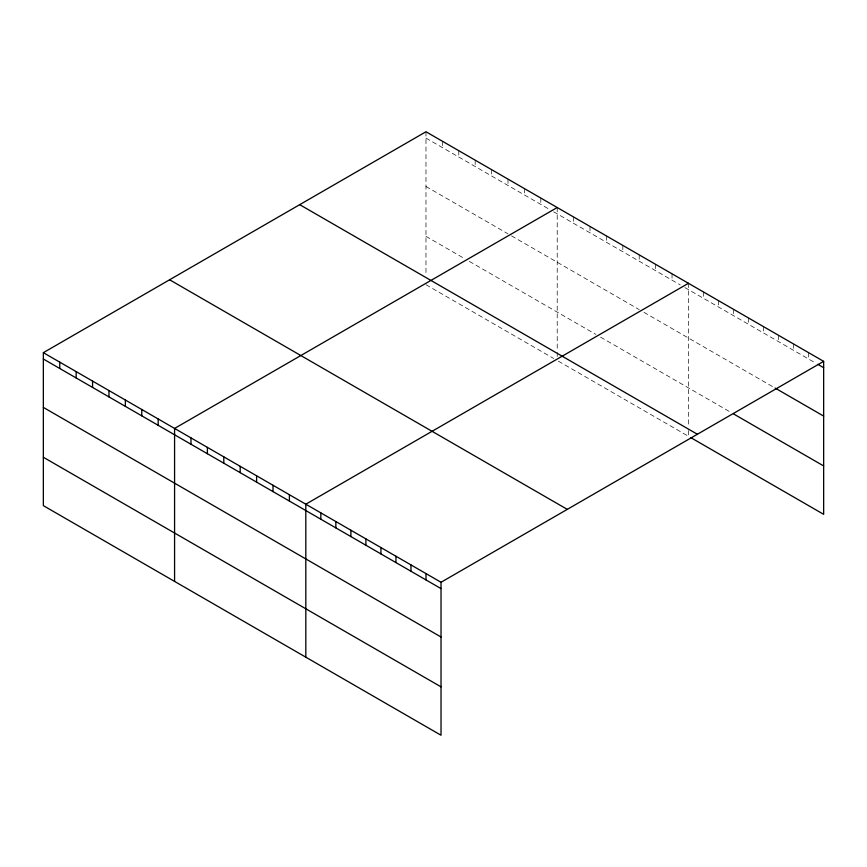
<?xml version="1.0" encoding="UTF-8"?>
<svg xmlns="http://www.w3.org/2000/svg" width="867" height="867" viewBox="0 0 867 867"><rect width="100%" height="100%" fill="white"/><g stroke="black" fill="none" stroke-linecap="round" stroke-linejoin="round"><path stroke-width="0.65" stroke-dasharray="4.33 3.25" d="M425.979 131.762L425.979 275.327M425.979 138.102L549.006 209.131M553.699 211.841L680.237 284.896M684.93 287.606L815.565 363.024M425.979 186.492L507.997 233.841M511.519 235.878L639.228 309.606M643.921 312.315L773.96 387.397M425.979 236.344L464.647 258.669M469.329 261.379L595.878 334.434M600.56 337.144L731.195 412.562M425.979 284.734L553.699 358.472M558.381 361.171L688.441 436.264L688.441 428.2M808.629 352.685L808.629 359.025M793.608 344.015L793.608 350.344M778.577 335.334L778.577 341.674M763.556 326.664L763.556 333.004M748.535 317.994L748.535 324.323M733.515 309.313L733.515 315.653M718.494 300.643L718.494 306.983M703.462 291.973L703.462 298.302M688.441 283.292L688.441 426.857M672.033 273.831L672.033 280.16M655.636 264.359L655.636 270.688M639.228 254.887L639.228 261.216M622.831 245.415L622.831 251.755M606.423 235.943L606.423 242.283M590.015 226.471L590.015 232.811M573.618 216.999L573.618 223.339M557.21 207.527L557.21 351.092M557.21 352.435L557.21 356.467M540.802 198.066L540.802 204.395M524.405 188.594L524.405 194.923M507.997 179.122L507.997 185.451M491.6 169.65L491.6 175.99M475.192 160.178L475.192 166.518M458.784 150.706L458.784 157.046M442.387 141.234L442.387 147.574"/><path stroke-width="1.3" d="M823.65 361.355L441.021 582.266L441.021 735.238L43.35 505.645L43.35 352.674L425.979 131.762L823.65 361.355L823.65 514.326L690.75 437.597M557.21 207.527L174.581 428.439L174.581 581.41M688.441 283.292L305.813 504.204L305.813 657.175M817.874 364.357L823.65 367.695M775.109 388.058L823.65 416.084M733.515 413.895L823.65 465.937M299.711 204.666L697.382 434.259M169.618 279.781L567.289 509.373M43.35 352.674L441.021 582.266M43.35 359.014L441.021 588.606M43.35 407.403L441.021 636.996M43.35 457.256L441.021 686.848M426 573.596L426 579.936M410.969 564.926L410.969 571.255M395.948 556.246L395.948 562.585M380.927 547.576L380.927 553.915M365.907 538.906L365.907 545.235M350.886 530.225L350.886 536.565M335.854 521.555L335.854 527.895M320.833 512.885L320.833 519.214M289.405 494.732L289.405 501.072M273.007 485.271L273.007 491.6M256.599 475.799L256.599 482.128M240.192 466.327L240.192 472.656M223.794 456.855L223.794 463.195M207.386 447.383L207.386 453.723M190.989 437.911L190.989 444.251M158.173 418.967L158.173 425.307M141.776 409.495L141.776 415.835M125.368 400.034L125.368 406.363M108.96 390.562L108.96 396.891M92.563 381.09L92.563 387.419M76.155 371.618L76.155 377.958M59.758 362.146L59.758 368.486"/></g></svg>
